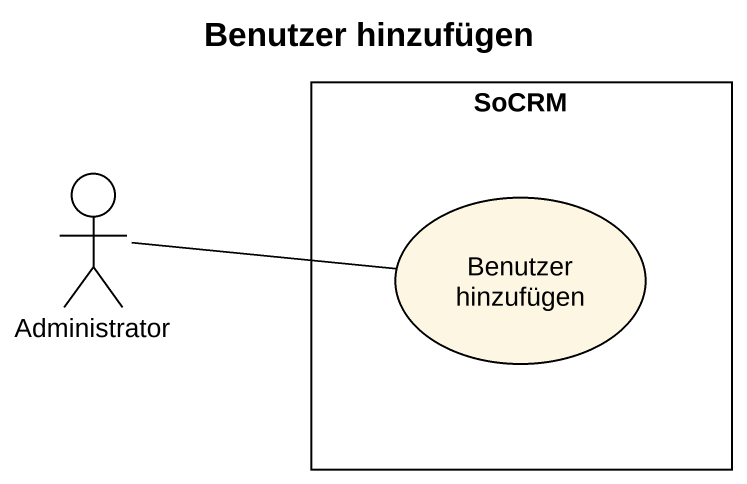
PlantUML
@startuml
title Benutzer hinzufügen
actor Administrator
rectangle SoCRM {
  usecase "Benutzer hinzufügen" as Benutzer_hinzufügen
}
Administrator -right- Benutzer_hinzufügen
@enduml
